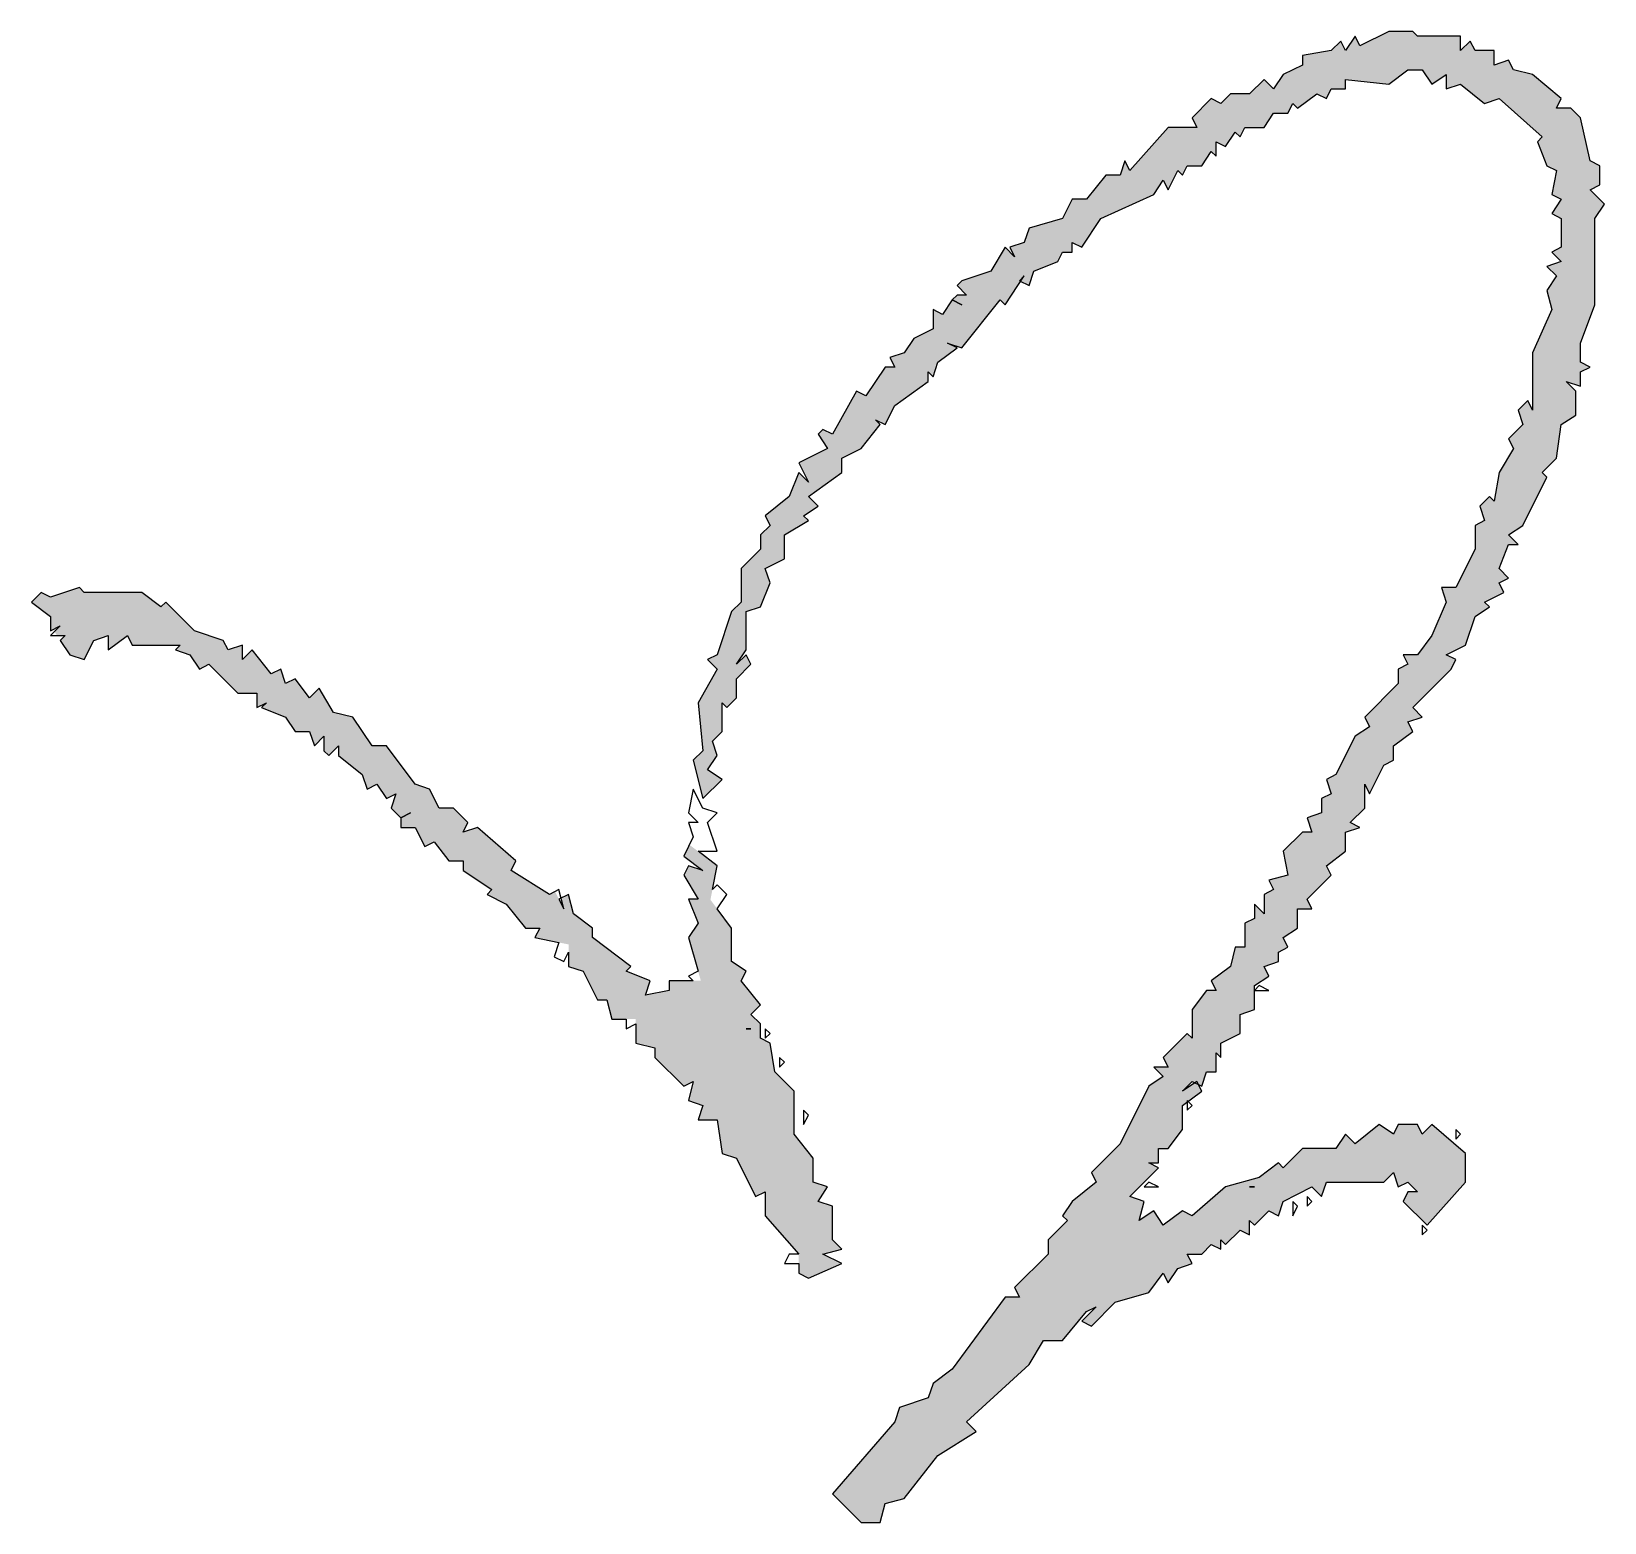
# Model space of a CAD drawing. Extents: x 1109697 to 1467097, y -139975 to 53891.
# Drawn here: x 1443360.2 to 1443584.6, y -63322.8 to -63110 of the extents above; entities that cross this region are included whole.
import ezdxf

# ---------------------------------------------------------------- set-up
doc = ezdxf.new("R2010")
doc.units = 0
doc.header["$LTSCALE"] = 1000
doc.header["$MEASUREMENT"] = 0
doc.layers.add('PUB_TEXT', color=7, linetype='Continuous')

# ---------------------------------------------------------------- blocks, each defined once
blk = doc.blocks.new('A$C59021D72')
at = {"linetype": 'Continuous'}
for points in [[(1012, 447.88), (1012, 449.02), (1012.57, 448.45), (1013.14, 450.16), (1015.42, 451.87), (1014.28, 452.44), (1015.99, 451.87), (1020.56, 457.58), (1021.13, 457), (1022.98, 459.78), (1022.84, 459.86), (1023.41, 460.43), (1022.98, 459.78), (1023.98, 459.29), (1024.55, 461), (1027.4, 462.14), (1027.97, 463.28), (1029.11, 463.28), (1029.11, 464.42), (1030.25, 463.85), (1032.53, 467.27), (1038.8, 470.12), (1039.94, 471.83), (1040.51, 470.69), (1041.66, 472.97), (1042.23, 472.4), (1042.8, 473.54), (1044.51, 473.54), (1045.65, 475.25), (1046.22, 474.68), (1046.22, 476.39), (1047.36, 475.82), (1048.5, 477.53), (1049.07, 476.96), (1049.64, 478.1), (1051.92, 478.1), (1053.06, 479.81), (1054.77, 479.81), (1055.34, 480.95), (1055.91, 480.38), (1058.19, 482.1), (1059.33, 481.53), (1059.9, 482.67), (1061.61, 482.67), (1061.61, 483.81), (1066.75, 483.24), (1069.03, 484.95), (1070.74, 484.95), (1071.88, 483.24), (1073.59, 484.38), (1073.59, 482.67), (1075.3, 483.24), (1078.15, 480.95), (1079.86, 481.53), (1084.99, 476.96), (1084.42, 476.39), (1085.56, 473.54), (1086.7, 472.97), (1086.13, 470.12), (1087.27, 469.55), (1086.13, 467.84), (1087.27, 467.27), (1087.27, 463.85), (1086.13, 463.28), (1087.27, 462.14), (1085.56, 461.57), (1086.7, 460.43), (1085.56, 458.72), (1086.13, 456.43), (1083.85, 451.3), (1083.85, 444.46), (1083.28, 445.6), (1082.14, 444.46), (1082.71, 442.75), (1081, 441.04), (1081.57, 439.9), (1079.86, 437.05), (1079.29, 433.63), (1078.72, 434.2), (1077.58, 433.05), (1078.15, 431.34), (1077.01, 430.77), (1077.01, 427.92), (1074.73, 423.36), (1073.02, 423.36), (1073.59, 421.65), (1071.88, 417.66), (1070.17, 415.38), (1068.46, 415.38), (1069.03, 414.24), (1067.89, 413.67), (1067.89, 411.96), (1063.89, 407.96), (1064.47, 406.82), (1062.75, 405.68), (1060.47, 401.12), (1059.33, 400.55), (1059.9, 398.84), (1058.76, 398.27), (1058.76, 396.56), (1057.05, 395.99), (1057.62, 394.28), (1056.48, 394.28), (1054.2, 392), (1054.77, 389.15), (1052.49, 388.58), (1053.06, 387.44), (1051.92, 386.87), (1051.92, 384.58), (1050.78, 385.72), (1050.78, 384.01), (1049.64, 383.44), (1049.64, 380.59), (1048.5, 380.59), (1047.93, 378.31), (1045.65, 376.6), (1046.22, 375.46), (1045.08, 375.46), (1043.37, 373.18), (1043.37, 369.76), (1042.8, 370.33), (1039.94, 367.48), (1040.51, 366.34), (1038.8, 366.34), (1039.94, 365.2), (1038.23, 364.06), (1034.81, 357.21), (1031.39, 353.79), (1031.96, 352.65), (1029.11, 350.37), (1027.97, 348.66), (1028.54, 348.09), (1026.26, 345.81), (1026.26, 344.1), (1022.27, 340.11), (1022.84, 338.97), (1021.13, 338.97), (1014.85, 330.41), (1012.57, 328.7), (1012, 326.99), (1008.58, 325.85), (1008.01, 324.14), (1000.6, 315.59), (1004.02, 312.16), (1006.3, 312.16), (1006.87, 314.44), (1009.15, 315.02), (1013.14, 320.15), (1017.71, 323), (1016.56, 324.14), (1023.98, 330.98), (1025.69, 333.83), (1027.97, 333.83), (1030.82, 337.25), (1031.96, 337.82), (1030.25, 336.11), (1031.39, 335.54), (1034.24, 338.39), (1038.23, 339.54), (1039.94, 341.82), (1040.51, 340.68), (1041.66, 342.39), (1043.37, 342.96), (1042.8, 344.1), (1044.51, 344.1), (1045.65, 345.24), (1046.79, 344.67), (1046.79, 345.81), (1047.36, 345.24), (1049.07, 346.95), (1050.21, 346.38), (1050.21, 348.09), (1050.78, 347.52), (1052.49, 349.23), (1053.63, 348.66), (1054.2, 350.37), (1057.62, 352.08), (1058.76, 350.94), (1059.33, 352.65), (1066.18, 352.65), (1067.32, 353.79), (1067.89, 352.08), (1069.03, 352.65), (1070.17, 351.51), (1069.03, 351.51), (1068.46, 350.37), (1071.31, 347.52), (1075.87, 352.65), (1075.87, 356.07), (1071.88, 359.49), (1070.74, 358.35), (1070.17, 359.49), (1067.89, 359.49), (1067.32, 358.35), (1065.61, 359.49), (1062.75, 357.21), (1061.61, 358.35), (1060.47, 356.64), (1056.48, 356.64), (1054.2, 354.36), (1053.63, 354.93), (1051.35, 353.22), (1047.36, 352.08), (1043.37, 348.66), (1042.23, 349.23), (1039.94, 347.52), (1038.8, 349.23), (1037.09, 348.09), (1037.66, 350.37), (1035.95, 350.94), (1039.37, 354.36), (1038.23, 354.93), (1039.37, 354.93), (1039.37, 356.64), (1040.51, 356.64), (1042.23, 358.92), (1042.23, 361.77), (1044.51, 363.49), (1044.13, 364.25), (1043.69, 364.46), (1042.23, 363.49), (1043.37, 364.63), (1043.69, 364.46), (1043.94, 364.63), (1044.13, 364.25), (1044.51, 364.06), (1045.08, 365.77), (1046.22, 365.77), (1046.22, 368.05), (1046.79, 367.48), (1046.79, 369.19), (1049.07, 370.33), (1049.07, 372.61), (1050.78, 373.18), (1050.78, 376.03), (1052.49, 377.17), (1051.92, 378.31), (1053.63, 378.88), (1053.63, 380.02), (1054.77, 380.59), (1054.2, 381.73), (1055.91, 382.87), (1055.91, 385.15), (1057.62, 385.15), (1057.05, 386.3), (1059.9, 389.15), (1059.33, 390.29), (1061.61, 392), (1061.61, 394.28), (1063.32, 394.85), (1062.18, 395.42), (1063.89, 397.13), (1063.89, 399.98), (1064.47, 398.84), (1066.18, 402.26), (1067.32, 402.83), (1067.32, 404.54), (1069.6, 406.25), (1069.03, 407.39), (1070.74, 407.96), (1069.6, 409.1), (1074.16, 413.67), (1074.73, 414.81), (1073.59, 415.38), (1075.87, 416.52), (1077.01, 419.94), (1078.72, 421.08), (1078.15, 421.65), (1080.43, 422.79), (1079.86, 423.93), (1081, 424.5), (1079.86, 425.64), (1081, 428.49), (1082.14, 428.49), (1081, 429.63), (1082.71, 430.77), (1085.56, 436.48), (1084.99, 437.05), (1086.7, 438.76), (1087.27, 442.75), (1088.99, 443.89), (1088.99, 446.74), (1087.84, 447.88), (1089.56, 447.31), (1089.56, 449.02), (1090.7, 449.59), (1089.56, 450.16), (1089.56, 452.44), (1091.27, 457), (1091.27, 467.27), (1092.41, 468.98), (1090.7, 470.69), (1091.84, 471.26), (1091.84, 473.54), (1090.7, 474.11), (1089.56, 479.24), (1088.42, 480.38), (1086.7, 480.38), (1087.27, 481.53), (1083.85, 484.38), (1081.57, 484.95), (1081, 486.09), (1079.29, 485.52), (1079.29, 487.23), (1077.01, 487.23), (1076.44, 488.37), (1075.3, 487.23), (1075.3, 488.94), (1070.17, 488.94), (1069.6, 489.51), (1066.75, 489.51), (1063.32, 487.8), (1062.75, 488.94), (1061.61, 487.23), (1061.04, 488.37), (1059.9, 487.23), (1056.48, 486.66), (1056.48, 485.52), (1054.2, 484.38), (1053.06, 482.67), (1051.92, 483.81), (1050.21, 482.1), (1047.93, 482.1), (1046.79, 480.95), (1045.65, 481.53), (1043.37, 479.24), (1043.94, 478.1), (1040.51, 478.1), (1035.95, 472.97), (1035.38, 474.11), (1034.81, 472.4), (1033.1, 472.4), (1030.82, 469.55), (1029.11, 469.55), (1027.97, 467.27), (1023.98, 466.13), (1023.41, 464.42), (1021.7, 463.85), (1022.27, 462.71), (1021.13, 463.85), (1019.42, 461), (1015.99, 459.86), (1015.42, 459.29), (1016.56, 458.15), (1015.42, 458.15), (1014.85, 457.58), (1013.71, 455.86), (1012.57, 456.43), (1012.57, 454.15), (1010.29, 453.01), (1009.15, 451.3), (1007.44, 450.73), (1008.01, 449.59), (1006.87, 449.59), (1004.59, 446.17), (1003.45, 446.74), (1000.6, 441.61), (999.46, 442.18), (998.89, 441.61), (1000.03, 439.9), (996.61, 438.19), (997.75, 435.91), (996.61, 437.05), (995.47, 434.2), (992.61, 431.91), (993.19, 430.77), (992.04, 429.63), (992.04, 427.92), (989.76, 425.64), (989.76, 421.65), (988.62, 420.51), (986.91, 415.38), (985.77, 414.81), (986.91, 413.67), (984.63, 409.67), (985.2, 403.97), (984.06, 402.83), (985.2, 398.27), (987.48, 400.55), (985.77, 401.69), (986.91, 403.4), (986.34, 405.11), (987.48, 406.25), (987.48, 409.67), (988.05, 409.1), (989.19, 410.25), (989.19, 412.53), (990.9, 414.24), (990.33, 415.38), (989.19, 414.24), (990.33, 415.95), (990.33, 420.51), (992.04, 421.08), (993.19, 423.93), (992.61, 425.64), (994.9, 426.78), (994.9, 429.63), (997.75, 431.34), (997.18, 431.91), (998.89, 433.05), (997.75, 434.2), (1001.74, 437.05), (1001.74, 438.76), (1004.02, 439.9), (1006.3, 442.75), (1005.73, 443.32), (1006.87, 442.75), (1008.01, 445.03)], [(984.06, 364.63), (983.49, 362.35), (985.2, 361.77), (984.63, 360.06), (986.91, 360.06), (987.48, 356.07), (989.19, 355.5), (991.47, 350.94), (992.61, 351.51), (992.61, 348.66), (996.61, 344.1), (996.61, 341.82), (997.75, 341.25), (1001.74, 342.96), (999.46, 344.1), (1001.74, 344.67), (1000.6, 345.81), (1000.6, 349.8), (998.89, 350.37), (1000.03, 352.08), (998.32, 352.65), (998.32, 355.5), (996.04, 358.35), (996.04, 363.49), (993.76, 365.77), (993.19, 369.19), (992.04, 369.76), (992.04, 371.47), (990.9, 372.61), (992.04, 373.75), (989.76, 376.6), (990.33, 377.74), (988.62, 378.88), (988.62, 382.87), (986.1, 386.24), (986.91, 390.29), (983.59, 392.78), (982.92, 391.43), (985.2, 389.72), (983.49, 390.29), (982.92, 389.15), (984.63, 386.3), (983.49, 386.3), (984.63, 383.44), (983.49, 381.73), (984.96, 376.6), (981.21, 376.6), (981.21, 375.46), (978.36, 374.89), (978.93, 376.6), (976.08, 377.74), (976.65, 378.31), (972.09, 381.73), (972.09, 382.87), (969.81, 384.58), (969.23, 386.87), (968.35, 386.42), (968.66, 385.15), (967.64, 387.21), (966.95, 386.87), (962.39, 389.72), (962.96, 390.86), (958.4, 394.85), (956.69, 394.28), (957.26, 395.42), (955.55, 397.13), (953.84, 397.13), (952.7, 399.41), (950.99, 399.98), (947.57, 404.54), (945.86, 404.54), (943.57, 407.96), (941.29, 408.53), (939.58, 411.39), (938.44, 410.25), (936.73, 412.53), (935.59, 411.96), (935.02, 413.67), (933.88, 413.1), (931.6, 415.95), (930.46, 414.81), (930.46, 416.52), (928.75, 415.95), (928.18, 417.09), (924.76, 418.23), (921.33, 421.65), (920.76, 421.08), (918.48, 422.79), (911.64, 422.79), (911.07, 423.36), (907.65, 422.22), (906.51, 422.79), (905.37, 421.65), (907.65, 419.94), (907.65, 418.23), (908.79, 418.8), (908.11, 418.11), (908.41, 417.66), (909.36, 417.66), (908.79, 417.09), (909.93, 415.38), (911.64, 414.81), (912.78, 417.09), (914.49, 417.66), (914.49, 415.95), (916.77, 417.66), (917.34, 416.52), (923.05, 416.52), (922.48, 415.95), (924.19, 415.38), (925.33, 413.67), (926.47, 414.24), (929.89, 410.82), (932.17, 410.82), (932.17, 409.33), (932.42, 409.23), (933.31, 409.67), (932.74, 409.1), (935.59, 407.96), (936.73, 406.25), (938.44, 406.25), (939.01, 404.54), (940.15, 405.68), (940.15, 403.97), (940.72, 403.4), (941.86, 404.54), (941.86, 403.4), (944.71, 401.12), (945.28, 399.41), (946.43, 399.98), (947.57, 398.27), (948.71, 398.84), (948.14, 397.13), (949.28, 395.99), (949.28, 394.85), (950.99, 394.85), (952.13, 392.57), (953.27, 393.14), (954.98, 390.86), (956.69, 390.86), (956.69, 389.72), (960.11, 387.44), (959.54, 386.87), (961.82, 385.72), (964.1, 382.87), (965.81, 382.87), (965.24, 381.73), (969.23, 380.93), (969.23, 378.31), (970.95, 377.74), (972.66, 374.32), (973.8, 374.32), (974.37, 372.04), (977.22, 372.04), (977.22, 369.19), (979.5, 368.62), (979.5, 367.48), (982.92, 364.06)]]:
    blk.add_hatch(color=256, dxfattribs=at).paths.add_polyline_path(points)
at = {"linetype": 'Continuous', "elevation": 0}
for points in [[(1070.17, 488.94), (1069.6, 489.51), (1066.75, 489.51), (1063.32, 487.8), (1062.75, 488.94), (1061.61, 487.23), (1061.04, 488.37), (1059.9, 487.23), (1056.48, 486.66), (1056.48, 485.52), (1054.2, 484.38), (1053.06, 482.67), (1051.92, 483.81), (1050.21, 482.1), (1047.93, 482.1), (1046.79, 480.95), (1045.65, 481.53), (1043.37, 479.24), (1043.94, 478.1), (1040.51, 478.1), (1035.95, 472.97), (1035.38, 474.11), (1034.81, 472.4), (1033.1, 472.4), (1030.82, 469.55), (1029.11, 469.55), (1027.97, 467.27), (1023.98, 466.13), (1023.41, 464.42), (1021.7, 463.85), (1022.27, 462.71), (1021.13, 463.85), (1019.42, 461), (1015.99, 459.86), (1015.42, 459.29), (1016.56, 458.15), (1015.42, 458.15), (1014.85, 457.58), (1015.99, 457), (1014.85, 457.58), (1013.71, 455.86), (1012.57, 456.43), (1012.57, 454.15), (1010.29, 453.01), (1009.15, 451.3), (1007.44, 450.73), (1008.01, 449.59), (1006.87, 449.59), (1004.59, 446.17), (1003.45, 446.74), (1000.6, 441.61), (999.46, 442.18), (998.89, 441.61), (1000.03, 439.9), (996.61, 438.19), (997.75, 435.91), (996.61, 437.05), (995.47, 434.2), (992.61, 431.91), (993.19, 430.77), (992.04, 429.63), (992.04, 427.92), (989.76, 425.64), (989.76, 421.65), (988.62, 420.51), (986.91, 415.38), (985.77, 414.81), (986.91, 413.67), (984.63, 409.67), (985.2, 403.97), (984.06, 402.83), (985.2, 398.27), (987.48, 400.55), (985.77, 401.69), (986.91, 403.4), (986.34, 405.11), (987.48, 406.25), (987.48, 409.67), (988.05, 409.1), (989.19, 410.25), (989.19, 412.53), (990.9, 414.24), (990.33, 415.38), (989.19, 414.24), (990.33, 415.95), (990.33, 420.51), (992.04, 421.08), (993.19, 423.93), (992.61, 425.64), (994.9, 426.78), (994.9, 429.63), (997.75, 431.34), (997.18, 431.91), (998.89, 433.05), (997.75, 434.2), (1001.74, 437.05), (1001.74, 438.76), (1004.02, 439.9), (1006.3, 442.75), (1005.73, 443.32), (1006.87, 442.75), (1008.01, 445.03), (1012, 447.88), (1012, 449.02), (1012.57, 448.45), (1013.14, 450.16), (1015.42, 451.87), (1014.28, 452.44), (1015.99, 451.87), (1020.56, 457.58), (1021.13, 457), (1023.41, 460.43), (1022.84, 459.86), (1023.98, 459.29), (1024.55, 461), (1027.4, 462.14), (1027.97, 463.28), (1029.11, 463.28), (1029.11, 464.42), (1030.25, 463.85), (1032.53, 467.27), (1038.8, 470.12), (1039.94, 471.83), (1040.51, 470.69), (1041.66, 472.97), (1042.23, 472.4), (1042.8, 473.54), (1044.51, 473.54), (1045.65, 475.25), (1046.22, 474.68), (1046.22, 476.39), (1047.36, 475.82), (1048.5, 477.53), (1049.07, 476.96), (1049.64, 478.1), (1051.92, 478.1), (1053.06, 479.81), (1054.77, 479.81), (1055.34, 480.95), (1055.91, 480.38), (1058.19, 482.1), (1059.33, 481.53), (1059.9, 482.67), (1061.61, 482.67), (1061.61, 483.81), (1066.75, 483.24), (1069.03, 484.95), (1070.74, 484.95), (1071.88, 483.24), (1073.59, 484.38), (1073.59, 482.67), (1075.3, 483.24), (1078.15, 480.95), (1079.86, 481.53), (1084.99, 476.96), (1084.42, 476.39), (1085.56, 473.54), (1086.7, 472.97), (1086.13, 470.12), (1087.27, 469.55), (1086.13, 467.84), (1087.27, 467.27), (1087.27, 463.85), (1086.13, 463.28), (1087.27, 462.14), (1085.56, 461.57), (1086.7, 460.43), (1085.56, 458.72), (1086.13, 456.43), (1083.85, 451.3), (1083.85, 444.46), (1083.28, 445.6), (1082.14, 444.46), (1082.71, 442.75), (1081, 441.04), (1081.57, 439.9), (1079.86, 437.05), (1079.29, 433.63), (1078.72, 434.2), (1077.58, 433.05), (1078.15, 431.34), (1077.01, 430.77), (1077.01, 427.92), (1074.73, 423.36), (1073.02, 423.36), (1073.59, 421.65), (1071.88, 417.66), (1070.17, 415.38), (1068.46, 415.38), (1069.03, 414.24), (1067.89, 413.67), (1067.89, 411.96), (1063.89, 407.96), (1064.47, 406.82), (1062.75, 405.68), (1060.47, 401.12), (1059.33, 400.55), (1059.9, 398.84), (1058.76, 398.27), (1058.76, 396.56), (1057.05, 395.99), (1057.62, 394.28), (1056.48, 394.28), (1054.2, 392), (1054.77, 389.15), (1052.49, 388.58), (1053.06, 387.44), (1051.92, 386.87), (1051.92, 384.58), (1050.78, 385.72), (1050.78, 384.01), (1049.64, 383.44), (1049.64, 380.59), (1048.5, 380.59), (1047.93, 378.31), (1045.65, 376.6), (1046.22, 375.46), (1045.08, 375.46), (1043.37, 373.18), (1043.37, 369.76), (1042.8, 370.33), (1039.94, 367.48), (1040.51, 366.34), (1038.8, 366.34), (1039.94, 365.2), (1038.23, 364.06), (1034.81, 357.21), (1031.39, 353.79), (1031.96, 352.65), (1029.11, 350.37), (1027.97, 348.66), (1028.54, 348.09), (1026.26, 345.81), (1026.26, 344.1), (1022.27, 340.11), (1022.84, 338.97), (1021.13, 338.97), (1014.85, 330.41), (1012.57, 328.7), (1012, 326.99), (1008.58, 325.85), (1008.01, 324.14), (1000.6, 315.59), (1004.02, 312.16), (1006.3, 312.16), (1006.87, 314.44), (1009.15, 315.02), (1013.14, 320.15), (1017.71, 323), (1016.56, 324.14), (1023.98, 330.98), (1025.69, 333.83), (1027.97, 333.83), (1030.82, 337.25), (1031.96, 337.82), (1030.25, 336.11), (1031.39, 335.54), (1034.24, 338.39), (1038.23, 339.54), (1039.94, 341.82), (1040.51, 340.68), (1041.66, 342.39), (1043.37, 342.96), (1042.8, 344.1), (1044.51, 344.1), (1045.65, 345.24), (1046.79, 344.67), (1046.79, 345.81), (1047.36, 345.24), (1049.07, 346.95), (1050.21, 346.38), (1050.21, 348.09), (1050.78, 347.52), (1052.49, 349.23), (1053.63, 348.66), (1054.2, 350.37), (1057.62, 352.08), (1058.76, 350.94), (1059.33, 352.65), (1066.18, 352.65), (1067.32, 353.79), (1067.89, 352.08), (1069.03, 352.65), (1070.17, 351.51), (1069.03, 351.51), (1068.46, 350.37), (1071.31, 347.52), (1075.87, 352.65), (1075.87, 356.07), (1071.88, 359.49), (1070.74, 358.35), (1070.17, 359.49), (1067.89, 359.49), (1067.32, 358.35), (1065.61, 359.49), (1062.75, 357.21), (1061.61, 358.35), (1060.47, 356.64), (1056.48, 356.64), (1054.2, 354.36), (1053.63, 354.93), (1051.35, 353.22), (1047.36, 352.08), (1043.37, 348.66), (1042.23, 349.23), (1039.94, 347.52), (1038.8, 349.23), (1037.09, 348.09), (1037.66, 350.37), (1035.95, 350.94), (1039.37, 354.36), (1038.23, 354.93), (1039.37, 354.93), (1039.37, 356.64), (1040.51, 356.64), (1042.23, 358.92), (1042.23, 361.77), (1044.51, 363.49), (1043.94, 364.63), (1042.23, 363.49), (1043.37, 364.63), (1044.51, 364.06), (1045.08, 365.77), (1046.22, 365.77), (1046.22, 368.05), (1046.79, 367.48), (1046.79, 369.19), (1049.07, 370.33), (1049.07, 372.61), (1050.78, 373.18), (1050.78, 376.03), (1052.49, 377.17), (1051.92, 378.31), (1053.63, 378.88), (1053.63, 380.02), (1054.77, 380.59), (1054.2, 381.73), (1055.91, 382.87), (1055.91, 385.15), (1057.62, 385.15), (1057.05, 386.3), (1059.9, 389.15), (1059.33, 390.29), (1061.61, 392), (1061.61, 394.28), (1063.32, 394.85), (1062.18, 395.42), (1063.89, 397.13), (1063.89, 399.98), (1064.47, 398.84), (1066.18, 402.26), (1067.32, 402.83), (1067.32, 404.54), (1069.6, 406.25), (1069.03, 407.39), (1070.74, 407.96), (1069.6, 409.1), (1074.16, 413.67), (1074.73, 414.81), (1073.59, 415.38), (1075.87, 416.52), (1077.01, 419.94), (1078.72, 421.08), (1078.15, 421.65), (1080.43, 422.79), (1079.86, 423.93), (1081, 424.5), (1079.86, 425.64), (1081, 428.49), (1082.14, 428.49), (1081, 429.63), (1082.71, 430.77), (1085.56, 436.48), (1084.99, 437.05), (1086.7, 438.76), (1087.27, 442.75), (1088.99, 443.89), (1088.99, 446.74), (1087.84, 447.88), (1089.56, 447.31), (1089.56, 449.02), (1090.7, 449.59), (1089.56, 450.16), (1089.56, 452.44), (1091.27, 457), (1091.27, 467.27), (1092.41, 468.98), (1090.7, 470.69), (1091.84, 471.26), (1091.84, 473.54), (1090.7, 474.11), (1089.56, 479.24), (1088.42, 480.38), (1086.7, 480.38), (1087.27, 481.53), (1083.85, 484.38), (1081.57, 484.95), (1081, 486.09), (1079.29, 485.52), (1079.29, 487.23), (1077.01, 487.23), (1076.44, 488.37), (1075.3, 487.23), (1075.3, 488.94), (1070.17, 488.94)], [(911.64, 422.79), (911.07, 423.36), (907.65, 422.22), (906.51, 422.79), (905.37, 421.65), (907.65, 419.94), (907.65, 418.23), (908.79, 418.8), (907.65, 417.66), (909.36, 417.66), (908.79, 417.09), (909.93, 415.38), (911.64, 414.81), (912.78, 417.09), (914.49, 417.66), (914.49, 415.95), (916.77, 417.66), (917.34, 416.52), (923.05, 416.52), (922.48, 415.95), (924.19, 415.38), (925.33, 413.67), (926.47, 414.24), (929.89, 410.82), (932.17, 410.82), (932.17, 409.1), (933.31, 409.67), (932.74, 409.1), (935.59, 407.96), (936.73, 406.25), (938.44, 406.25), (939.01, 404.54), (940.15, 405.68), (940.15, 403.97), (940.72, 403.4), (941.86, 404.54), (941.86, 403.4), (944.71, 401.12), (945.28, 399.41), (946.43, 399.98), (947.57, 398.27), (948.71, 398.84), (948.14, 397.13), (949.28, 395.99), (950.42, 396.56), (949.28, 395.99), (949.28, 394.85), (950.99, 394.85), (952.13, 392.57), (953.27, 393.14), (954.98, 390.86), (956.69, 390.86), (956.69, 389.72), (960.11, 387.44), (959.54, 386.87), (961.82, 385.72), (964.1, 382.87), (965.81, 382.87), (965.24, 381.73), (968.09, 381.16), (967.52, 379.45), (968.66, 378.88), (969.23, 380.02), (969.23, 378.31), (970.95, 377.74), (972.66, 374.32), (973.8, 374.32), (974.37, 372.04), (976.08, 372.04), (976.08, 370.9), (977.22, 371.47), (977.22, 369.19), (979.5, 368.62), (979.5, 367.48), (982.92, 364.06), (984.06, 364.63), (983.49, 362.35), (985.2, 361.77), (984.63, 360.06), (986.91, 360.06), (987.48, 356.07), (989.19, 355.5), (991.47, 350.94), (992.61, 351.51), (992.61, 348.66), (996.61, 344.1), (995.47, 344.1), (994.9, 342.96), (996.61, 342.96), (996.61, 341.82), (997.75, 341.25), (1001.74, 342.96), (999.46, 344.1), (1001.74, 344.67), (1000.6, 345.81), (1000.6, 349.8), (998.89, 350.37), (1000.03, 352.08), (998.32, 352.65), (998.32, 355.5), (996.04, 358.35), (996.04, 363.49), (993.76, 365.77), (993.19, 369.19), (992.04, 369.76), (992.04, 371.47), (990.9, 372.61), (992.04, 373.75), (989.76, 376.6), (990.33, 377.74), (988.62, 378.88), (988.62, 382.87), (986.91, 385.15), (988.05, 386.87), (986.91, 388.01), (986.34, 387.44), (986.91, 390.29), (984.63, 392), (986.91, 392), (985.77, 395.42), (986.91, 396.56), (985.2, 397.13), (984.06, 399.41), (983.49, 396.56), (984.63, 395.42), (983.49, 395.42), (984.06, 393.71), (982.92, 391.43), (985.2, 389.72), (983.49, 390.29), (982.92, 389.15), (984.63, 386.3), (983.49, 386.3), (984.63, 383.44), (983.49, 381.73), (984.63, 377.74), (983.49, 377.17), (984.06, 376.6), (981.21, 376.6), (981.21, 375.46), (978.36, 374.89), (978.93, 376.6), (976.08, 377.74), (976.65, 378.31), (972.09, 381.73), (972.09, 382.87), (969.81, 384.58), (969.23, 386.87), (968.09, 386.3), (968.66, 385.15), (968.09, 387.44), (966.95, 386.87), (962.39, 389.72), (962.96, 390.86), (958.4, 394.85), (956.69, 394.28), (957.26, 395.42), (955.55, 397.13), (953.84, 397.13), (952.7, 399.41), (950.99, 399.98), (947.57, 404.54), (945.86, 404.54), (943.57, 407.96), (941.29, 408.53), (939.58, 411.39), (938.44, 410.25), (936.73, 412.53), (935.59, 411.96), (935.02, 413.67), (933.88, 413.1), (931.6, 415.95), (930.46, 414.81), (930.46, 416.52), (928.75, 415.95), (928.18, 417.09), (924.76, 418.23), (921.33, 421.65), (920.76, 421.08), (918.48, 422.79), (911.64, 422.79)], [(1052.49, 375.46), (1051.35, 376.03), (1050.78, 375.46), (1052.49, 375.46)], [(990.33, 370.9), (990.9, 370.9), (990.33, 370.9)], [(993.19, 370.33), (992.61, 370.9), (992.61, 369.76), (993.19, 370.33)], [(994.9, 366.91), (994.33, 367.48), (994.33, 366.34), (994.9, 366.91)], [(997.75, 360.63), (997.18, 361.2), (997.18, 359.49), (997.75, 360.63)], [(1043.37, 361.77), (1042.8, 362.35), (1042.8, 361.2), (1043.37, 361.77)], [(1075.3, 358.35), (1074.73, 358.92), (1074.73, 357.78), (1075.3, 358.35)], [(1039.37, 352.08), (1038.23, 352.65), (1037.66, 352.08), (1039.37, 352.08)], [(1050.21, 352.08), (1050.78, 352.08), (1050.21, 352.08)], [(1055.91, 349.8), (1055.34, 350.37), (1055.34, 348.66), (1055.91, 349.8)], [(1057.62, 350.37), (1057.05, 350.94), (1057.05, 349.8), (1057.62, 350.37)], [(1071.31, 346.95), (1070.74, 347.52), (1070.74, 346.38), (1071.31, 346.95)]]:
    blk.add_lwpolyline(points, dxfattribs=at)
blk = doc.blocks.new('图签01')
at = {"layer": 'PUB_TEXT', "xscale": 1.2, "yscale": 1.2, "zscale": 1.2}
blk.add_blockref('A$C59021D72', (1795059.75, 92183.97, 0), dxfattribs=at)

msp = doc.modelspace()

# ---------------------------------------------------------------- block references
at = {"layer": 'PUB_TEXT'}
msp.add_blockref('图签01', (-352786, -155881.34), dxfattribs=at)

doc.saveas('drawing.dxf')
